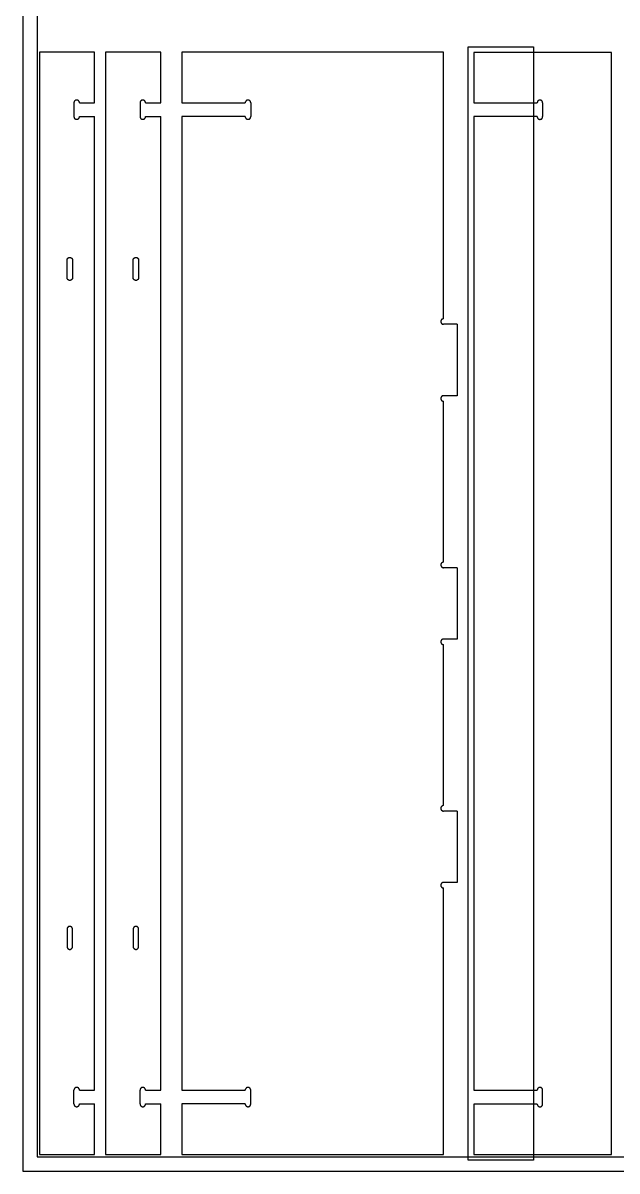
# Model space of a CAD drawing. Header units: millimetres. Extents: x 1985 to 3235, y -112 to 2388.
# Drawn here: x 1985 to 2632, y -112 to 1138 of the extents above; entities that cross this region are included whole.
import ezdxf

# ---------------------------------------------------------------- set-up
doc = ezdxf.new("R2010")
doc.units = ezdxf.units.MM
doc.header["$MEASUREMENT"] = 0
for name, color, linetype, true_color in [('bord lit', 80, 'Continuous', 0x3fff00), ('FAB$Material', 18, 'Continuous', 0x000000), ('Lattes', 4, 'Continuous', 0x00ffff), ('POCKET', 1, 'Continuous', 0xff0000)]:
    doc.layers.add(name, color=color, linetype=linetype, true_color=true_color)

# ---------------------------------------------------------------- blocks, each defined once
blk = doc.blocks.new('LATTES')
at = {"layer": 'Lattes'}
for points in [[(2320.4, 2759.39), (2320.4, 2764.89), (2314.4, 2764.89), (2314.4, 2644.89), (2320.4, 2644.89), (2320.4, 2650.39)], [(2318.75, 2759.39), (2318.75, 2759.4), (2318.75, 2759.41), (2318.75, 2759.42), (2318.75, 2759.43), (2318.75, 2759.44), (2318.74, 2759.45), (2318.74, 2759.46), (2318.74, 2759.47), (2318.74, 2759.48), (2318.73, 2759.49), (2318.73, 2759.5), (2318.72, 2759.51), (2318.72, 2759.52), (2318.72, 2759.53), (2318.71, 2759.53), (2318.71, 2759.54), (2318.7, 2759.55), (2318.69, 2759.56), (2318.69, 2759.57), (2318.68, 2759.58), (2318.67, 2759.59), (2318.67, 2759.59), (2318.66, 2759.6), (2318.65, 2759.61), (2318.64, 2759.61), (2318.64, 2759.62), (2318.63, 2759.63), (2318.62, 2759.63), (2318.61, 2759.64), (2318.6, 2759.64), (2318.59, 2759.65), (2318.58, 2759.65), (2318.58, 2759.66), (2318.57, 2759.66), (2318.56, 2759.67), (2318.55, 2759.67), (2318.54, 2759.67), (2318.53, 2759.68), (2318.52, 2759.68), (2318.51, 2759.68), (2318.5, 2759.68), (2318.49, 2759.68), (2318.48, 2759.69), (2318.47, 2759.69), (2318.46, 2759.69), (2318.44, 2759.69), (2318.43, 2759.69), (2318.42, 2759.69), (2318.41, 2759.68), (2318.4, 2759.68), (2318.39, 2759.68), (2318.38, 2759.68), (2318.37, 2759.68), (2318.36, 2759.67), (2318.35, 2759.67), (2318.34, 2759.67), (2318.33, 2759.66), (2318.32, 2759.66), (2318.32, 2759.65), (2318.31, 2759.65), (2318.3, 2759.64), (2318.29, 2759.64), (2318.28, 2759.63), (2318.27, 2759.63), (2318.26, 2759.62), (2318.25, 2759.61), (2318.25, 2759.61), (2318.24, 2759.6), (2318.23, 2759.59), (2318.23, 2759.59), (2318.22, 2759.58), (2318.21, 2759.57), (2318.21, 2759.56), (2318.2, 2759.55), (2318.19, 2759.54), (2318.19, 2759.53), (2318.18, 2759.53), (2318.18, 2759.52), (2318.18, 2759.51), (2318.17, 2759.5), (2318.17, 2759.49), (2318.16, 2759.48), (2318.16, 2759.47), (2318.16, 2759.46), (2318.16, 2759.45), (2318.15, 2759.44), (2318.15, 2759.43), (2318.15, 2759.42), (2318.15, 2759.41), (2318.15, 2759.4), (2318.15, 2759.39)], [(2318.15, 2759.39), (2318.15, 2757.89)], [(2318.75, 2759.39), (2320.4, 2759.39)], [(2318.15, 2757.89), (2318.15, 2757.88), (2318.15, 2757.87), (2318.15, 2757.86), (2318.15, 2757.85), (2318.15, 2757.83), (2318.16, 2757.82), (2318.16, 2757.81), (2318.16, 2757.8), (2318.16, 2757.79), (2318.17, 2757.78), (2318.17, 2757.78), (2318.18, 2757.77), (2318.18, 2757.76), (2318.18, 2757.75), (2318.19, 2757.74), (2318.19, 2757.73), (2318.2, 2757.72), (2318.21, 2757.71), (2318.21, 2757.7), (2318.22, 2757.7), (2318.23, 2757.69), (2318.23, 2757.68), (2318.24, 2757.67), (2318.25, 2757.67), (2318.25, 2757.66), (2318.26, 2757.65), (2318.27, 2757.65), (2318.28, 2757.64), (2318.29, 2757.63), (2318.3, 2757.63), (2318.31, 2757.62), (2318.32, 2757.62), (2318.32, 2757.61), (2318.33, 2757.61), (2318.34, 2757.61), (2318.35, 2757.6), (2318.36, 2757.6), (2318.37, 2757.6), (2318.38, 2757.59), (2318.39, 2757.59), (2318.4, 2757.59), (2318.41, 2757.59), (2318.42, 2757.59), (2318.43, 2757.59), (2318.44, 2757.59), (2318.46, 2757.59), (2318.47, 2757.59), (2318.48, 2757.59), (2318.49, 2757.59), (2318.5, 2757.59), (2318.51, 2757.59), (2318.52, 2757.59), (2318.53, 2757.6), (2318.54, 2757.6), (2318.55, 2757.6), (2318.56, 2757.61), (2318.57, 2757.61), (2318.58, 2757.61), (2318.58, 2757.62), (2318.59, 2757.62), (2318.6, 2757.63), (2318.61, 2757.63), (2318.62, 2757.64), (2318.63, 2757.65), (2318.64, 2757.65), (2318.64, 2757.66), (2318.65, 2757.67), (2318.66, 2757.67), (2318.67, 2757.68), (2318.67, 2757.69), (2318.68, 2757.7), (2318.69, 2757.7), (2318.69, 2757.71), (2318.7, 2757.72), (2318.71, 2757.73), (2318.71, 2757.74), (2318.72, 2757.75), (2318.72, 2757.76), (2318.72, 2757.77), (2318.73, 2757.78), (2318.73, 2757.78), (2318.74, 2757.79), (2318.74, 2757.8), (2318.74, 2757.81), (2318.74, 2757.82), (2318.75, 2757.83), (2318.75, 2757.85), (2318.75, 2757.86), (2318.75, 2757.87), (2318.75, 2757.88), (2318.75, 2757.89)], [(2318.75, 2757.89), (2320.4, 2757.89)], [(2320.4, 2651.89), (2320.4, 2757.89)], [(2317.4, 2742.25), (2317.4, 2742.26), (2317.4, 2742.27), (2317.4, 2742.29), (2317.4, 2742.3), (2317.4, 2742.31), (2317.41, 2742.32), (2317.41, 2742.33), (2317.41, 2742.34), (2317.41, 2742.35), (2317.42, 2742.36), (2317.42, 2742.37), (2317.43, 2742.37), (2317.43, 2742.38), (2317.43, 2742.39), (2317.44, 2742.4), (2317.44, 2742.41), (2317.45, 2742.42), (2317.46, 2742.43), (2317.46, 2742.44), (2317.47, 2742.45), (2317.48, 2742.45), (2317.48, 2742.46), (2317.49, 2742.47), (2317.5, 2742.48), (2317.5, 2742.48), (2317.51, 2742.49), (2317.52, 2742.49), (2317.53, 2742.5), (2317.54, 2742.51), (2317.55, 2742.51), (2317.56, 2742.52), (2317.57, 2742.52), (2317.57, 2742.53), (2317.58, 2742.53), (2317.59, 2742.53), (2317.6, 2742.54), (2317.61, 2742.54), (2317.62, 2742.54), (2317.63, 2742.55), (2317.64, 2742.55), (2317.65, 2742.55), (2317.66, 2742.55), (2317.67, 2742.55), (2317.68, 2742.55), (2317.69, 2742.55), (2317.71, 2742.55), (2317.72, 2742.55), (2317.73, 2742.55), (2317.74, 2742.55), (2317.75, 2742.55), (2317.76, 2742.55), (2317.77, 2742.55), (2317.78, 2742.54), (2317.79, 2742.54), (2317.8, 2742.54), (2317.81, 2742.53), (2317.82, 2742.53), (2317.83, 2742.53), (2317.83, 2742.52), (2317.84, 2742.52), (2317.85, 2742.51), (2317.86, 2742.51), (2317.87, 2742.5), (2317.88, 2742.49), (2317.89, 2742.49), (2317.89, 2742.48), (2317.9, 2742.48), (2317.91, 2742.47), (2317.92, 2742.46), (2317.92, 2742.45), (2317.93, 2742.45), (2317.94, 2742.44), (2317.94, 2742.43), (2317.95, 2742.42), (2317.96, 2742.41), (2317.96, 2742.4), (2317.97, 2742.39), (2317.97, 2742.38), (2317.97, 2742.37), (2317.98, 2742.37), (2317.98, 2742.36), (2317.99, 2742.35), (2317.99, 2742.34), (2317.99, 2742.33), (2317.99, 2742.32), (2318, 2742.31), (2318, 2742.3), (2318, 2742.29), (2318, 2742.27), (2318, 2742.26), (2318, 2742.25)], [(2317.4, 2740.35), (2317.4, 2742.25)], [(2318, 2742.25), (2318, 2740.35)], [(2318, 2740.35), (2318, 2740.34), (2318, 2740.33), (2318, 2740.32), (2318, 2740.31), (2318, 2740.3), (2317.99, 2740.29), (2317.99, 2740.28), (2317.99, 2740.27), (2317.99, 2740.26), (2317.98, 2740.25), (2317.98, 2740.24), (2317.97, 2740.23), (2317.97, 2740.22), (2317.97, 2740.21), (2317.96, 2740.21), (2317.96, 2740.2), (2317.95, 2740.19), (2317.94, 2740.18), (2317.94, 2740.17), (2317.93, 2740.16), (2317.92, 2740.16), (2317.92, 2740.15), (2317.91, 2740.14), (2317.9, 2740.13), (2317.89, 2740.13), (2317.89, 2740.12), (2317.88, 2740.11), (2317.87, 2740.11), (2317.86, 2740.1), (2317.85, 2740.1), (2317.84, 2740.09), (2317.83, 2740.09), (2317.83, 2740.08), (2317.82, 2740.08), (2317.81, 2740.07), (2317.8, 2740.07), (2317.79, 2740.07), (2317.78, 2740.06), (2317.77, 2740.06), (2317.76, 2740.06), (2317.75, 2740.06), (2317.74, 2740.06), (2317.73, 2740.06), (2317.72, 2740.05), (2317.71, 2740.05), (2317.69, 2740.05), (2317.68, 2740.05), (2317.67, 2740.06), (2317.66, 2740.06), (2317.65, 2740.06), (2317.64, 2740.06), (2317.63, 2740.06), (2317.62, 2740.06), (2317.61, 2740.07), (2317.6, 2740.07), (2317.59, 2740.07), (2317.58, 2740.08), (2317.57, 2740.08), (2317.57, 2740.09), (2317.56, 2740.09), (2317.55, 2740.1), (2317.54, 2740.1), (2317.53, 2740.11), (2317.52, 2740.11), (2317.51, 2740.12), (2317.5, 2740.13), (2317.5, 2740.13), (2317.49, 2740.14), (2317.48, 2740.15), (2317.48, 2740.16), (2317.47, 2740.16), (2317.46, 2740.17), (2317.46, 2740.18), (2317.45, 2740.19), (2317.44, 2740.2), (2317.44, 2740.21), (2317.43, 2740.21), (2317.43, 2740.22), (2317.43, 2740.23), (2317.42, 2740.24), (2317.42, 2740.25), (2317.41, 2740.26), (2317.41, 2740.27), (2317.41, 2740.28), (2317.41, 2740.29), (2317.4, 2740.3), (2317.4, 2740.31), (2317.4, 2740.32), (2317.4, 2740.33), (2317.4, 2740.34), (2317.4, 2740.35)], [(2318, 2669.42), (2318, 2669.43), (2318, 2669.44), (2318, 2669.45), (2318, 2669.46), (2318, 2669.47), (2317.99, 2669.48), (2317.99, 2669.49), (2317.99, 2669.5), (2317.99, 2669.51), (2317.98, 2669.52), (2317.98, 2669.53), (2317.97, 2669.54), (2317.97, 2669.55), (2317.97, 2669.56), (2317.96, 2669.57), (2317.96, 2669.58), (2317.95, 2669.59), (2317.94, 2669.59), (2317.94, 2669.6), (2317.93, 2669.61), (2317.92, 2669.62), (2317.92, 2669.63), (2317.91, 2669.63), (2317.9, 2669.64), (2317.89, 2669.65), (2317.89, 2669.65), (2317.88, 2669.66), (2317.87, 2669.67), (2317.86, 2669.67), (2317.85, 2669.68), (2317.84, 2669.68), (2317.83, 2669.69), (2317.83, 2669.69), (2317.82, 2669.7), (2317.81, 2669.7), (2317.8, 2669.7), (2317.79, 2669.71), (2317.78, 2669.71), (2317.77, 2669.71), (2317.76, 2669.71), (2317.75, 2669.72), (2317.74, 2669.72), (2317.73, 2669.72), (2317.72, 2669.72), (2317.71, 2669.72), (2317.69, 2669.72), (2317.68, 2669.72), (2317.67, 2669.72), (2317.66, 2669.72), (2317.65, 2669.72), (2317.64, 2669.71), (2317.63, 2669.71), (2317.62, 2669.71), (2317.61, 2669.71), (2317.6, 2669.7), (2317.59, 2669.7), (2317.58, 2669.7), (2317.57, 2669.69), (2317.57, 2669.69), (2317.56, 2669.68), (2317.55, 2669.68), (2317.54, 2669.67), (2317.53, 2669.67), (2317.52, 2669.66), (2317.51, 2669.65), (2317.5, 2669.65), (2317.5, 2669.64), (2317.49, 2669.63), (2317.48, 2669.63), (2317.48, 2669.62), (2317.47, 2669.61), (2317.46, 2669.6), (2317.46, 2669.59), (2317.45, 2669.59), (2317.44, 2669.58), (2317.44, 2669.57), (2317.43, 2669.56), (2317.43, 2669.55), (2317.43, 2669.54), (2317.42, 2669.53), (2317.42, 2669.52), (2317.41, 2669.51), (2317.41, 2669.5), (2317.41, 2669.49), (2317.41, 2669.48), (2317.4, 2669.47), (2317.4, 2669.46), (2317.4, 2669.45), (2317.4, 2669.44), (2317.4, 2669.43), (2317.4, 2669.42)], [(2317.4, 2669.42), (2317.4, 2667.52)], [(2318, 2667.52), (2318, 2669.42)], [(2317.4, 2667.52), (2317.4, 2667.51), (2317.4, 2667.5), (2317.4, 2667.49), (2317.4, 2667.48), (2317.4, 2667.47), (2317.41, 2667.46), (2317.41, 2667.45), (2317.41, 2667.44), (2317.41, 2667.43), (2317.42, 2667.42), (2317.42, 2667.41), (2317.43, 2667.4), (2317.43, 2667.39), (2317.43, 2667.38), (2317.44, 2667.37), (2317.44, 2667.36), (2317.45, 2667.35), (2317.46, 2667.34), (2317.46, 2667.34), (2317.47, 2667.33), (2317.48, 2667.32), (2317.48, 2667.31), (2317.49, 2667.3), (2317.5, 2667.3), (2317.5, 2667.29), (2317.51, 2667.28), (2317.52, 2667.28), (2317.53, 2667.27), (2317.54, 2667.27), (2317.55, 2667.26), (2317.56, 2667.26), (2317.57, 2667.25), (2317.57, 2667.25), (2317.58, 2667.24), (2317.59, 2667.24), (2317.6, 2667.23), (2317.61, 2667.23), (2317.62, 2667.23), (2317.63, 2667.23), (2317.64, 2667.22), (2317.65, 2667.22), (2317.66, 2667.22), (2317.67, 2667.22), (2317.68, 2667.22), (2317.69, 2667.22), (2317.71, 2667.22), (2317.72, 2667.22), (2317.73, 2667.22), (2317.74, 2667.22), (2317.75, 2667.22), (2317.76, 2667.22), (2317.77, 2667.23), (2317.78, 2667.23), (2317.79, 2667.23), (2317.8, 2667.23), (2317.81, 2667.24), (2317.82, 2667.24), (2317.83, 2667.25), (2317.83, 2667.25), (2317.84, 2667.26), (2317.85, 2667.26), (2317.86, 2667.27), (2317.87, 2667.27), (2317.88, 2667.28), (2317.89, 2667.28), (2317.89, 2667.29), (2317.9, 2667.3), (2317.91, 2667.3), (2317.92, 2667.31), (2317.92, 2667.32), (2317.93, 2667.33), (2317.94, 2667.34), (2317.94, 2667.34), (2317.95, 2667.35), (2317.96, 2667.36), (2317.96, 2667.37), (2317.97, 2667.38), (2317.97, 2667.39), (2317.97, 2667.4), (2317.98, 2667.41), (2317.98, 2667.42), (2317.99, 2667.43), (2317.99, 2667.44), (2317.99, 2667.45), (2317.99, 2667.46), (2318, 2667.47), (2318, 2667.48), (2318, 2667.49), (2318, 2667.5), (2318, 2667.51), (2318, 2667.52)], [(2318.75, 2651.89), (2318.75, 2651.9), (2318.75, 2651.91), (2318.75, 2651.92), (2318.75, 2651.93), (2318.75, 2651.94), (2318.74, 2651.95), (2318.74, 2651.96), (2318.74, 2651.97), (2318.74, 2651.98), (2318.73, 2651.99), (2318.73, 2652), (2318.72, 2652.01), (2318.72, 2652.02), (2318.72, 2652.03), (2318.71, 2652.03), (2318.71, 2652.04), (2318.7, 2652.05), (2318.69, 2652.06), (2318.69, 2652.07), (2318.68, 2652.08), (2318.67, 2652.09), (2318.67, 2652.09), (2318.66, 2652.1), (2318.65, 2652.11), (2318.64, 2652.11), (2318.64, 2652.12), (2318.63, 2652.13), (2318.62, 2652.13), (2318.61, 2652.14), (2318.6, 2652.14), (2318.59, 2652.15), (2318.58, 2652.15), (2318.58, 2652.16), (2318.57, 2652.16), (2318.56, 2652.17), (2318.55, 2652.17), (2318.54, 2652.17), (2318.53, 2652.18), (2318.52, 2652.18), (2318.51, 2652.18), (2318.5, 2652.18), (2318.49, 2652.18), (2318.48, 2652.19), (2318.47, 2652.19), (2318.46, 2652.19), (2318.44, 2652.19), (2318.43, 2652.19), (2318.42, 2652.19), (2318.41, 2652.18), (2318.4, 2652.18), (2318.39, 2652.18), (2318.38, 2652.18), (2318.37, 2652.18), (2318.36, 2652.17), (2318.35, 2652.17), (2318.34, 2652.17), (2318.33, 2652.16), (2318.32, 2652.16), (2318.32, 2652.15), (2318.31, 2652.15), (2318.3, 2652.14), (2318.29, 2652.14), (2318.28, 2652.13), (2318.27, 2652.13), (2318.26, 2652.12), (2318.25, 2652.11), (2318.25, 2652.11), (2318.24, 2652.1), (2318.23, 2652.09), (2318.23, 2652.09), (2318.22, 2652.08), (2318.21, 2652.07), (2318.21, 2652.06), (2318.2, 2652.05), (2318.19, 2652.04), (2318.19, 2652.03), (2318.18, 2652.03), (2318.18, 2652.02), (2318.18, 2652.01), (2318.17, 2652), (2318.17, 2651.99), (2318.16, 2651.98), (2318.16, 2651.97), (2318.16, 2651.96), (2318.16, 2651.95), (2318.15, 2651.94), (2318.15, 2651.93), (2318.15, 2651.92), (2318.15, 2651.91), (2318.15, 2651.9), (2318.15, 2651.89)], [(2318.15, 2650.39), (2318.15, 2651.89)], [(2318.75, 2651.89), (2320.4, 2651.89)], [(2318.15, 2650.39), (2318.15, 2650.38), (2318.15, 2650.37), (2318.15, 2650.36), (2318.15, 2650.35), (2318.15, 2650.33), (2318.16, 2650.32), (2318.16, 2650.31), (2318.16, 2650.3), (2318.16, 2650.29), (2318.17, 2650.28), (2318.17, 2650.28), (2318.18, 2650.27), (2318.18, 2650.26), (2318.18, 2650.25), (2318.19, 2650.24), (2318.19, 2650.23), (2318.2, 2650.22), (2318.21, 2650.21), (2318.21, 2650.2), (2318.22, 2650.2), (2318.23, 2650.19), (2318.23, 2650.18), (2318.24, 2650.17), (2318.25, 2650.17), (2318.25, 2650.16), (2318.26, 2650.15), (2318.27, 2650.15), (2318.28, 2650.14), (2318.29, 2650.13), (2318.3, 2650.13), (2318.31, 2650.12), (2318.32, 2650.12), (2318.32, 2650.11), (2318.33, 2650.11), (2318.34, 2650.11), (2318.35, 2650.1), (2318.36, 2650.1), (2318.37, 2650.1), (2318.38, 2650.09), (2318.39, 2650.09), (2318.4, 2650.09), (2318.41, 2650.09), (2318.42, 2650.09), (2318.43, 2650.09), (2318.44, 2650.09), (2318.46, 2650.09), (2318.47, 2650.09), (2318.48, 2650.09), (2318.49, 2650.09), (2318.5, 2650.09), (2318.51, 2650.09), (2318.52, 2650.09), (2318.53, 2650.1), (2318.54, 2650.1), (2318.55, 2650.1), (2318.56, 2650.11), (2318.57, 2650.11), (2318.58, 2650.11), (2318.58, 2650.12), (2318.59, 2650.12), (2318.6, 2650.13), (2318.61, 2650.13), (2318.62, 2650.14), (2318.63, 2650.15), (2318.64, 2650.15), (2318.64, 2650.16), (2318.65, 2650.17), (2318.66, 2650.17), (2318.67, 2650.18), (2318.67, 2650.19), (2318.68, 2650.2), (2318.69, 2650.2), (2318.69, 2650.21), (2318.7, 2650.22), (2318.71, 2650.23), (2318.71, 2650.24), (2318.72, 2650.25), (2318.72, 2650.26), (2318.72, 2650.27), (2318.73, 2650.28), (2318.73, 2650.28), (2318.74, 2650.29), (2318.74, 2650.3), (2318.74, 2650.31), (2318.74, 2650.32), (2318.75, 2650.33), (2318.75, 2650.35), (2318.75, 2650.36), (2318.75, 2650.37), (2318.75, 2650.38), (2318.75, 2650.39)], [(2318.75, 2650.39), (2320.4, 2650.39)]]:
    blk.add_lwpolyline(points, dxfattribs=at)
blk = doc.blocks.new('1')
at = {"layer": 'bord lit'}
for points in [[(2348.82, 3792.83), (2320.32, 3792.83)], [(2320.32, 3792.83), (2320.32, 3787.33)], [(2348.82, 3763.81), (2348.82, 3792.83)], [(2327.82, 3787.33), (2327.82, 3787.34), (2327.82, 3787.35), (2327.82, 3787.36), (2327.82, 3787.37), (2327.82, 3787.38), (2327.82, 3787.39), (2327.81, 3787.4), (2327.81, 3787.41), (2327.81, 3787.42), (2327.81, 3787.43), (2327.8, 3787.44), (2327.8, 3787.45), (2327.79, 3787.46), (2327.79, 3787.47), (2327.78, 3787.47), (2327.78, 3787.48), (2327.77, 3787.49), (2327.77, 3787.5), (2327.76, 3787.51), (2327.75, 3787.52), (2327.75, 3787.52), (2327.74, 3787.53), (2327.73, 3787.54), (2327.73, 3787.55), (2327.72, 3787.55), (2327.71, 3787.56), (2327.7, 3787.57), (2327.69, 3787.57), (2327.69, 3787.58), (2327.68, 3787.58), (2327.67, 3787.59), (2327.66, 3787.59), (2327.65, 3787.6), (2327.64, 3787.6), (2327.63, 3787.61), (2327.62, 3787.61), (2327.61, 3787.61), (2327.6, 3787.62), (2327.59, 3787.62), (2327.58, 3787.62), (2327.57, 3787.62), (2327.56, 3787.62), (2327.55, 3787.62), (2327.54, 3787.63), (2327.53, 3787.63), (2327.52, 3787.63), (2327.51, 3787.63), (2327.5, 3787.62), (2327.49, 3787.62), (2327.48, 3787.62), (2327.47, 3787.62), (2327.46, 3787.62), (2327.45, 3787.62), (2327.44, 3787.61), (2327.43, 3787.61), (2327.42, 3787.61), (2327.41, 3787.6), (2327.4, 3787.6), (2327.39, 3787.59), (2327.38, 3787.59), (2327.37, 3787.58), (2327.36, 3787.58), (2327.35, 3787.57), (2327.34, 3787.57), (2327.34, 3787.56), (2327.33, 3787.55), (2327.32, 3787.55), (2327.31, 3787.54), (2327.31, 3787.53), (2327.3, 3787.52), (2327.29, 3787.52), (2327.29, 3787.51), (2327.28, 3787.5), (2327.27, 3787.49), (2327.27, 3787.48), (2327.26, 3787.47), (2327.26, 3787.47), (2327.25, 3787.46), (2327.25, 3787.45), (2327.24, 3787.44), (2327.24, 3787.43), (2327.24, 3787.42), (2327.23, 3787.41), (2327.23, 3787.4), (2327.23, 3787.39), (2327.23, 3787.38), (2327.23, 3787.37), (2327.23, 3787.36), (2327.22, 3787.35), (2327.22, 3787.34), (2327.22, 3787.33)], [(2320.32, 3787.33), (2327.22, 3787.33)], [(2327.82, 3787.33), (2327.82, 3785.83)], [(2327.22, 3785.83), (2320.32, 3785.83), (2320.32, 3679.83), (2327.22, 3679.83)], [(2327.22, 3785.83), (2327.22, 3785.82), (2327.22, 3785.81), (2327.23, 3785.79), (2327.23, 3785.78), (2327.23, 3785.77), (2327.23, 3785.76), (2327.23, 3785.75), (2327.23, 3785.74), (2327.24, 3785.73), (2327.24, 3785.72), (2327.24, 3785.71), (2327.25, 3785.7), (2327.25, 3785.7), (2327.26, 3785.69), (2327.26, 3785.68), (2327.27, 3785.67), (2327.27, 3785.66), (2327.28, 3785.65), (2327.29, 3785.64), (2327.29, 3785.63), (2327.3, 3785.63), (2327.31, 3785.62), (2327.31, 3785.61), (2327.32, 3785.6), (2327.33, 3785.6), (2327.34, 3785.59), (2327.34, 3785.58), (2327.35, 3785.58), (2327.36, 3785.57), (2327.37, 3785.57), (2327.38, 3785.56), (2327.39, 3785.56), (2327.4, 3785.55), (2327.41, 3785.55), (2327.42, 3785.55), (2327.43, 3785.54), (2327.44, 3785.54), (2327.45, 3785.54), (2327.46, 3785.53), (2327.47, 3785.53), (2327.48, 3785.53), (2327.49, 3785.53), (2327.5, 3785.53), (2327.51, 3785.53), (2327.52, 3785.53), (2327.53, 3785.53), (2327.54, 3785.53), (2327.55, 3785.53), (2327.56, 3785.53), (2327.57, 3785.53), (2327.58, 3785.53), (2327.59, 3785.53), (2327.6, 3785.54), (2327.61, 3785.54), (2327.62, 3785.54), (2327.63, 3785.55), (2327.64, 3785.55), (2327.65, 3785.55), (2327.66, 3785.56), (2327.67, 3785.56), (2327.68, 3785.57), (2327.69, 3785.57), (2327.69, 3785.58), (2327.7, 3785.58), (2327.71, 3785.59), (2327.72, 3785.6), (2327.73, 3785.6), (2327.73, 3785.61), (2327.74, 3785.62), (2327.75, 3785.63), (2327.75, 3785.63), (2327.76, 3785.64), (2327.77, 3785.65), (2327.77, 3785.66), (2327.78, 3785.67), (2327.78, 3785.68), (2327.79, 3785.69), (2327.79, 3785.7), (2327.8, 3785.7), (2327.8, 3785.71), (2327.81, 3785.72), (2327.81, 3785.73), (2327.81, 3785.74), (2327.81, 3785.75), (2327.82, 3785.76), (2327.82, 3785.77), (2327.82, 3785.78), (2327.82, 3785.79), (2327.82, 3785.81), (2327.82, 3785.82), (2327.82, 3785.83)], [(2348.82, 3763.81), (2348.81, 3763.81), (2348.8, 3763.81), (2348.79, 3763.81), (2348.78, 3763.81), (2348.77, 3763.81), (2348.76, 3763.81), (2348.75, 3763.8), (2348.74, 3763.8), (2348.73, 3763.8), (2348.72, 3763.79), (2348.71, 3763.79), (2348.7, 3763.79), (2348.69, 3763.78), (2348.68, 3763.78), (2348.67, 3763.77), (2348.67, 3763.77), (2348.66, 3763.76), (2348.65, 3763.76), (2348.64, 3763.75), (2348.63, 3763.74), (2348.62, 3763.74), (2348.62, 3763.73), (2348.61, 3763.72), (2348.6, 3763.72), (2348.6, 3763.71), (2348.59, 3763.7), (2348.58, 3763.69), (2348.58, 3763.68), (2348.57, 3763.67), (2348.57, 3763.67), (2348.56, 3763.66), (2348.56, 3763.65), (2348.55, 3763.64), (2348.55, 3763.63), (2348.54, 3763.62), (2348.54, 3763.61), (2348.54, 3763.6), (2348.53, 3763.59), (2348.53, 3763.58), (2348.53, 3763.57), (2348.53, 3763.56), (2348.53, 3763.55), (2348.52, 3763.54), (2348.52, 3763.53), (2348.52, 3763.52), (2348.52, 3763.51), (2348.52, 3763.5), (2348.52, 3763.49), (2348.53, 3763.48), (2348.53, 3763.47), (2348.53, 3763.46), (2348.53, 3763.45), (2348.53, 3763.44), (2348.54, 3763.43), (2348.54, 3763.42), (2348.54, 3763.41), (2348.55, 3763.4), (2348.55, 3763.39), (2348.56, 3763.38), (2348.56, 3763.37), (2348.57, 3763.36), (2348.57, 3763.35), (2348.58, 3763.34), (2348.58, 3763.33), (2348.59, 3763.33), (2348.6, 3763.32), (2348.6, 3763.31), (2348.61, 3763.3), (2348.62, 3763.3), (2348.62, 3763.29), (2348.63, 3763.28), (2348.64, 3763.27), (2348.65, 3763.27), (2348.66, 3763.26), (2348.67, 3763.26), (2348.67, 3763.25), (2348.68, 3763.25), (2348.69, 3763.24), (2348.7, 3763.24), (2348.71, 3763.23), (2348.72, 3763.23), (2348.73, 3763.23), (2348.74, 3763.22), (2348.75, 3763.22), (2348.76, 3763.22), (2348.77, 3763.22), (2348.78, 3763.22), (2348.79, 3763.21), (2348.8, 3763.21), (2348.81, 3763.21), (2348.82, 3763.21)], [(2350.32, 3763.21), (2348.82, 3763.21)], [(2350.32, 3763.21), (2350.32, 3755.44)], [(2348.82, 3755.44), (2348.81, 3755.44), (2348.8, 3755.44), (2348.79, 3755.44), (2348.78, 3755.44), (2348.77, 3755.43), (2348.76, 3755.43), (2348.75, 3755.43), (2348.74, 3755.43), (2348.73, 3755.42), (2348.72, 3755.42), (2348.71, 3755.42), (2348.7, 3755.41), (2348.69, 3755.41), (2348.68, 3755.4), (2348.67, 3755.4), (2348.67, 3755.39), (2348.66, 3755.39), (2348.65, 3755.38), (2348.64, 3755.38), (2348.63, 3755.37), (2348.62, 3755.36), (2348.62, 3755.36), (2348.61, 3755.35), (2348.6, 3755.34), (2348.6, 3755.33), (2348.59, 3755.33), (2348.58, 3755.32), (2348.58, 3755.31), (2348.57, 3755.3), (2348.57, 3755.29), (2348.56, 3755.28), (2348.56, 3755.27), (2348.55, 3755.26), (2348.55, 3755.25), (2348.54, 3755.25), (2348.54, 3755.24), (2348.54, 3755.23), (2348.53, 3755.22), (2348.53, 3755.21), (2348.53, 3755.2), (2348.53, 3755.19), (2348.53, 3755.17), (2348.52, 3755.16), (2348.52, 3755.15), (2348.52, 3755.14), (2348.52, 3755.13), (2348.52, 3755.12), (2348.52, 3755.11), (2348.53, 3755.1), (2348.53, 3755.09), (2348.53, 3755.08), (2348.53, 3755.07), (2348.53, 3755.06), (2348.54, 3755.05), (2348.54, 3755.04), (2348.54, 3755.03), (2348.55, 3755.02), (2348.55, 3755.01), (2348.56, 3755), (2348.56, 3754.99), (2348.57, 3754.99), (2348.57, 3754.98), (2348.58, 3754.97), (2348.58, 3754.96), (2348.59, 3754.95), (2348.6, 3754.94), (2348.6, 3754.94), (2348.61, 3754.93), (2348.62, 3754.92), (2348.62, 3754.91), (2348.63, 3754.91), (2348.64, 3754.9), (2348.65, 3754.89), (2348.66, 3754.89), (2348.67, 3754.88), (2348.67, 3754.88), (2348.68, 3754.87), (2348.69, 3754.87), (2348.7, 3754.86), (2348.71, 3754.86), (2348.72, 3754.86), (2348.73, 3754.85), (2348.74, 3754.85), (2348.75, 3754.85), (2348.76, 3754.85), (2348.77, 3754.84), (2348.78, 3754.84), (2348.79, 3754.84), (2348.8, 3754.84), (2348.81, 3754.84), (2348.82, 3754.84)], [(2350.32, 3755.44), (2348.82, 3755.44)], [(2348.82, 3737.31), (2348.82, 3754.84)], [(2348.82, 3737.31), (2348.81, 3737.31), (2348.8, 3737.31), (2348.79, 3737.31), (2348.78, 3737.31), (2348.77, 3737.31), (2348.76, 3737.31), (2348.75, 3737.3), (2348.74, 3737.3), (2348.73, 3737.3), (2348.72, 3737.29), (2348.71, 3737.29), (2348.7, 3737.29), (2348.69, 3737.28), (2348.68, 3737.28), (2348.67, 3737.27), (2348.67, 3737.27), (2348.66, 3737.26), (2348.65, 3737.26), (2348.64, 3737.25), (2348.63, 3737.24), (2348.62, 3737.24), (2348.62, 3737.23), (2348.61, 3737.22), (2348.6, 3737.22), (2348.6, 3737.21), (2348.59, 3737.2), (2348.58, 3737.19), (2348.58, 3737.18), (2348.57, 3737.17), (2348.57, 3737.17), (2348.56, 3737.16), (2348.56, 3737.15), (2348.55, 3737.14), (2348.55, 3737.13), (2348.54, 3737.12), (2348.54, 3737.11), (2348.54, 3737.1), (2348.53, 3737.09), (2348.53, 3737.08), (2348.53, 3737.07), (2348.53, 3737.06), (2348.53, 3737.05), (2348.52, 3737.04), (2348.52, 3737.03), (2348.52, 3737.02), (2348.52, 3737.01), (2348.52, 3737), (2348.52, 3736.99), (2348.53, 3736.98), (2348.53, 3736.97), (2348.53, 3736.96), (2348.53, 3736.95), (2348.53, 3736.94), (2348.54, 3736.93), (2348.54, 3736.92), (2348.54, 3736.91), (2348.55, 3736.9), (2348.55, 3736.89), (2348.56, 3736.88), (2348.56, 3736.87), (2348.57, 3736.86), (2348.57, 3736.85), (2348.58, 3736.84), (2348.58, 3736.83), (2348.59, 3736.83), (2348.6, 3736.82), (2348.6, 3736.81), (2348.61, 3736.8), (2348.62, 3736.8), (2348.62, 3736.79), (2348.63, 3736.78), (2348.64, 3736.77), (2348.65, 3736.77), (2348.66, 3736.76), (2348.67, 3736.76), (2348.67, 3736.75), (2348.68, 3736.75), (2348.69, 3736.74), (2348.7, 3736.74), (2348.71, 3736.73), (2348.72, 3736.73), (2348.73, 3736.73), (2348.74, 3736.72), (2348.75, 3736.72), (2348.76, 3736.72), (2348.77, 3736.72), (2348.78, 3736.72), (2348.79, 3736.71), (2348.8, 3736.71), (2348.81, 3736.71), (2348.82, 3736.71)], [(2350.32, 3736.71), (2348.82, 3736.71)], [(2350.32, 3736.71), (2350.32, 3728.94)], [(2348.82, 3728.94), (2348.81, 3728.94), (2348.8, 3728.94), (2348.79, 3728.94), (2348.78, 3728.94), (2348.77, 3728.93), (2348.76, 3728.93), (2348.75, 3728.93), (2348.74, 3728.93), (2348.73, 3728.92), (2348.72, 3728.92), (2348.71, 3728.92), (2348.7, 3728.91), (2348.69, 3728.91), (2348.68, 3728.9), (2348.67, 3728.9), (2348.67, 3728.89), (2348.66, 3728.89), (2348.65, 3728.88), (2348.64, 3728.88), (2348.63, 3728.87), (2348.62, 3728.86), (2348.62, 3728.86), (2348.61, 3728.85), (2348.6, 3728.84), (2348.6, 3728.83), (2348.59, 3728.83), (2348.58, 3728.82), (2348.58, 3728.81), (2348.57, 3728.8), (2348.57, 3728.79), (2348.56, 3728.78), (2348.56, 3728.77), (2348.55, 3728.76), (2348.55, 3728.75), (2348.54, 3728.75), (2348.54, 3728.74), (2348.54, 3728.73), (2348.53, 3728.72), (2348.53, 3728.71), (2348.53, 3728.7), (2348.53, 3728.69), (2348.53, 3728.67), (2348.52, 3728.66), (2348.52, 3728.65), (2348.52, 3728.64), (2348.52, 3728.63), (2348.52, 3728.62), (2348.52, 3728.61), (2348.53, 3728.6), (2348.53, 3728.59), (2348.53, 3728.58), (2348.53, 3728.57), (2348.53, 3728.56), (2348.54, 3728.55), (2348.54, 3728.54), (2348.54, 3728.53), (2348.55, 3728.52), (2348.55, 3728.51), (2348.56, 3728.5), (2348.56, 3728.49), (2348.57, 3728.49), (2348.57, 3728.48), (2348.58, 3728.47), (2348.58, 3728.46), (2348.59, 3728.45), (2348.6, 3728.44), (2348.6, 3728.44), (2348.61, 3728.43), (2348.62, 3728.42), (2348.62, 3728.41), (2348.63, 3728.41), (2348.64, 3728.4), (2348.65, 3728.39), (2348.66, 3728.39), (2348.67, 3728.38), (2348.67, 3728.38), (2348.68, 3728.37), (2348.69, 3728.37), (2348.7, 3728.36), (2348.71, 3728.36), (2348.72, 3728.36), (2348.73, 3728.35), (2348.74, 3728.35), (2348.75, 3728.35), (2348.76, 3728.35), (2348.77, 3728.34), (2348.78, 3728.34), (2348.79, 3728.34), (2348.8, 3728.34), (2348.81, 3728.34), (2348.82, 3728.34)], [(2350.32, 3728.94), (2348.82, 3728.94)], [(2348.82, 3710.81), (2348.82, 3728.34)], [(2348.82, 3710.81), (2348.81, 3710.81), (2348.8, 3710.81), (2348.79, 3710.81), (2348.78, 3710.81), (2348.77, 3710.81), (2348.76, 3710.81), (2348.75, 3710.8), (2348.74, 3710.8), (2348.73, 3710.8), (2348.72, 3710.79), (2348.71, 3710.79), (2348.7, 3710.79), (2348.69, 3710.78), (2348.68, 3710.78), (2348.67, 3710.77), (2348.67, 3710.77), (2348.66, 3710.76), (2348.65, 3710.76), (2348.64, 3710.75), (2348.63, 3710.74), (2348.62, 3710.74), (2348.62, 3710.73), (2348.61, 3710.72), (2348.6, 3710.72), (2348.6, 3710.71), (2348.59, 3710.7), (2348.58, 3710.69), (2348.58, 3710.68), (2348.57, 3710.67), (2348.57, 3710.67), (2348.56, 3710.66), (2348.56, 3710.65), (2348.55, 3710.64), (2348.55, 3710.63), (2348.54, 3710.62), (2348.54, 3710.61), (2348.54, 3710.6), (2348.53, 3710.59), (2348.53, 3710.58), (2348.53, 3710.57), (2348.53, 3710.56), (2348.53, 3710.55), (2348.52, 3710.54), (2348.52, 3710.53), (2348.52, 3710.52), (2348.52, 3710.51), (2348.52, 3710.5), (2348.52, 3710.49), (2348.53, 3710.48), (2348.53, 3710.47), (2348.53, 3710.46), (2348.53, 3710.45), (2348.53, 3710.44), (2348.54, 3710.43), (2348.54, 3710.42), (2348.54, 3710.41), (2348.55, 3710.4), (2348.55, 3710.39), (2348.56, 3710.38), (2348.56, 3710.37), (2348.57, 3710.36), (2348.57, 3710.35), (2348.58, 3710.34), (2348.58, 3710.33), (2348.59, 3710.33), (2348.6, 3710.32), (2348.6, 3710.31), (2348.61, 3710.3), (2348.62, 3710.3), (2348.62, 3710.29), (2348.63, 3710.28), (2348.64, 3710.27), (2348.65, 3710.27), (2348.66, 3710.26), (2348.67, 3710.26), (2348.67, 3710.25), (2348.68, 3710.25), (2348.69, 3710.24), (2348.7, 3710.24), (2348.71, 3710.23), (2348.72, 3710.23), (2348.73, 3710.23), (2348.74, 3710.22), (2348.75, 3710.22), (2348.76, 3710.22), (2348.77, 3710.22), (2348.78, 3710.22), (2348.79, 3710.21), (2348.8, 3710.21), (2348.81, 3710.21), (2348.82, 3710.21)], [(2350.32, 3710.21), (2348.82, 3710.21)], [(2350.32, 3710.21), (2350.32, 3702.44)], [(2348.82, 3702.44), (2348.81, 3702.44), (2348.8, 3702.44), (2348.79, 3702.44), (2348.78, 3702.44), (2348.77, 3702.43), (2348.76, 3702.43), (2348.75, 3702.43), (2348.74, 3702.43), (2348.73, 3702.42), (2348.72, 3702.42), (2348.71, 3702.42), (2348.7, 3702.41), (2348.69, 3702.41), (2348.68, 3702.4), (2348.67, 3702.4), (2348.67, 3702.39), (2348.66, 3702.39), (2348.65, 3702.38), (2348.64, 3702.38), (2348.63, 3702.37), (2348.62, 3702.36), (2348.62, 3702.36), (2348.61, 3702.35), (2348.6, 3702.34), (2348.6, 3702.33), (2348.59, 3702.33), (2348.58, 3702.32), (2348.58, 3702.31), (2348.57, 3702.3), (2348.57, 3702.29), (2348.56, 3702.28), (2348.56, 3702.27), (2348.55, 3702.26), (2348.55, 3702.25), (2348.54, 3702.25), (2348.54, 3702.24), (2348.54, 3702.23), (2348.53, 3702.22), (2348.53, 3702.21), (2348.53, 3702.2), (2348.53, 3702.19), (2348.53, 3702.17), (2348.52, 3702.16), (2348.52, 3702.15), (2348.52, 3702.14), (2348.52, 3702.13), (2348.52, 3702.12), (2348.52, 3702.11), (2348.53, 3702.1), (2348.53, 3702.09), (2348.53, 3702.08), (2348.53, 3702.07), (2348.53, 3702.06), (2348.54, 3702.05), (2348.54, 3702.04), (2348.54, 3702.03), (2348.55, 3702.02), (2348.55, 3702.01), (2348.56, 3702), (2348.56, 3701.99), (2348.57, 3701.99), (2348.57, 3701.98), (2348.58, 3701.97), (2348.58, 3701.96), (2348.59, 3701.95), (2348.6, 3701.94), (2348.6, 3701.94), (2348.61, 3701.93), (2348.62, 3701.92), (2348.62, 3701.91), (2348.63, 3701.91), (2348.64, 3701.9), (2348.65, 3701.89), (2348.66, 3701.89), (2348.67, 3701.88), (2348.67, 3701.88), (2348.68, 3701.87), (2348.69, 3701.87), (2348.7, 3701.86), (2348.71, 3701.86), (2348.72, 3701.86), (2348.73, 3701.85), (2348.74, 3701.85), (2348.75, 3701.85), (2348.76, 3701.85), (2348.77, 3701.84), (2348.78, 3701.84), (2348.79, 3701.84), (2348.8, 3701.84), (2348.81, 3701.84), (2348.82, 3701.84)], [(2350.32, 3702.44), (2348.82, 3702.44)], [(2348.82, 3672.83), (2348.82, 3701.84)], [(2327.82, 3679.83), (2327.82, 3679.84), (2327.82, 3679.85), (2327.82, 3679.86), (2327.82, 3679.87), (2327.82, 3679.88), (2327.82, 3679.89), (2327.81, 3679.9), (2327.81, 3679.91), (2327.81, 3679.92), (2327.81, 3679.93), (2327.8, 3679.94), (2327.8, 3679.95), (2327.79, 3679.96), (2327.79, 3679.97), (2327.78, 3679.97), (2327.78, 3679.98), (2327.77, 3679.99), (2327.77, 3680), (2327.76, 3680.01), (2327.75, 3680.02), (2327.75, 3680.02), (2327.74, 3680.03), (2327.73, 3680.04), (2327.73, 3680.05), (2327.72, 3680.05), (2327.71, 3680.06), (2327.7, 3680.07), (2327.69, 3680.07), (2327.69, 3680.08), (2327.68, 3680.08), (2327.67, 3680.09), (2327.66, 3680.09), (2327.65, 3680.1), (2327.64, 3680.1), (2327.63, 3680.11), (2327.62, 3680.11), (2327.61, 3680.11), (2327.6, 3680.12), (2327.59, 3680.12), (2327.58, 3680.12), (2327.57, 3680.12), (2327.56, 3680.12), (2327.55, 3680.12), (2327.54, 3680.13), (2327.53, 3680.13), (2327.52, 3680.13), (2327.51, 3680.13), (2327.5, 3680.12), (2327.49, 3680.12), (2327.48, 3680.12), (2327.47, 3680.12), (2327.46, 3680.12), (2327.45, 3680.12), (2327.44, 3680.11), (2327.43, 3680.11), (2327.42, 3680.11), (2327.41, 3680.1), (2327.4, 3680.1), (2327.39, 3680.09), (2327.38, 3680.09), (2327.37, 3680.08), (2327.36, 3680.08), (2327.35, 3680.07), (2327.34, 3680.07), (2327.34, 3680.06), (2327.33, 3680.05), (2327.32, 3680.05), (2327.31, 3680.04), (2327.31, 3680.03), (2327.3, 3680.02), (2327.29, 3680.02), (2327.29, 3680.01), (2327.28, 3680), (2327.27, 3679.99), (2327.27, 3679.98), (2327.26, 3679.97), (2327.26, 3679.97), (2327.25, 3679.96), (2327.25, 3679.95), (2327.24, 3679.94), (2327.24, 3679.93), (2327.24, 3679.92), (2327.23, 3679.91), (2327.23, 3679.9), (2327.23, 3679.89), (2327.23, 3679.88), (2327.23, 3679.87), (2327.23, 3679.86), (2327.22, 3679.85), (2327.22, 3679.84), (2327.22, 3679.83)], [(2327.82, 3678.33), (2327.82, 3679.83)], [(2327.22, 3678.33), (2320.32, 3678.33)], [(2320.32, 3678.33), (2320.32, 3672.83)], [(2327.22, 3678.33), (2327.22, 3678.32), (2327.22, 3678.31), (2327.23, 3678.29), (2327.23, 3678.28), (2327.23, 3678.27), (2327.23, 3678.26), (2327.23, 3678.25), (2327.23, 3678.24), (2327.24, 3678.23), (2327.24, 3678.22), (2327.24, 3678.21), (2327.25, 3678.2), (2327.25, 3678.2), (2327.26, 3678.19), (2327.26, 3678.18), (2327.27, 3678.17), (2327.27, 3678.16), (2327.28, 3678.15), (2327.29, 3678.14), (2327.29, 3678.13), (2327.3, 3678.13), (2327.31, 3678.12), (2327.31, 3678.11), (2327.32, 3678.1), (2327.33, 3678.1), (2327.34, 3678.09), (2327.34, 3678.08), (2327.35, 3678.08), (2327.36, 3678.07), (2327.37, 3678.07), (2327.38, 3678.06), (2327.39, 3678.06), (2327.4, 3678.05), (2327.41, 3678.05), (2327.42, 3678.05), (2327.43, 3678.04), (2327.44, 3678.04), (2327.45, 3678.04), (2327.46, 3678.03), (2327.47, 3678.03), (2327.48, 3678.03), (2327.49, 3678.03), (2327.5, 3678.03), (2327.51, 3678.03), (2327.52, 3678.03), (2327.53, 3678.03), (2327.54, 3678.03), (2327.55, 3678.03), (2327.56, 3678.03), (2327.57, 3678.03), (2327.58, 3678.03), (2327.59, 3678.03), (2327.6, 3678.04), (2327.61, 3678.04), (2327.62, 3678.04), (2327.63, 3678.05), (2327.64, 3678.05), (2327.65, 3678.05), (2327.66, 3678.06), (2327.67, 3678.06), (2327.68, 3678.07), (2327.69, 3678.07), (2327.69, 3678.08), (2327.7, 3678.08), (2327.71, 3678.09), (2327.72, 3678.1), (2327.73, 3678.1), (2327.73, 3678.11), (2327.74, 3678.12), (2327.75, 3678.13), (2327.75, 3678.13), (2327.76, 3678.14), (2327.77, 3678.15), (2327.77, 3678.16), (2327.78, 3678.17), (2327.78, 3678.18), (2327.79, 3678.19), (2327.79, 3678.2), (2327.8, 3678.2), (2327.8, 3678.21), (2327.81, 3678.22), (2327.81, 3678.23), (2327.81, 3678.24), (2327.81, 3678.25), (2327.82, 3678.26), (2327.82, 3678.27), (2327.82, 3678.28), (2327.82, 3678.29), (2327.82, 3678.31), (2327.82, 3678.32), (2327.82, 3678.33)], [(2320.32, 3672.83), (2348.82, 3672.83)]]:
    blk.add_lwpolyline(points, dxfattribs=at)

msp = doc.modelspace()

# ---------------------------------------------------------------- linework, layer by layer
at = {"layer": 'bord lit'}
for points in [[(2544.9, -38.9), (2475.9, -38.9), (2475.9, -93.9), (2625.9, -93.9), (2625.9, 1106.1), (2475.9, 1106.1), (2475.9, 1051.1), (2544.9, 1051.1)], [(2550.9, 1051.1), (2550.9, 1051.2), (2550.9, 1051.3), (2550.9, 1051.4), (2550.9, 1051.5), (2550.9, 1051.6), (2550.9, 1051.7), (2550.8, 1051.8), (2550.8, 1051.9), (2550.8, 1052), (2550.8, 1052.1), (2550.7, 1052.2), (2550.7, 1052.3), (2550.6, 1052.4), (2550.6, 1052.5), (2550.5, 1052.6), (2550.5, 1052.7), (2550.4, 1052.8), (2550.4, 1052.9), (2550.3, 1053), (2550.2, 1053), (2550.2, 1053.1), (2550.1, 1053.2), (2550, 1053.3), (2550, 1053.3), (2549.9, 1053.4), (2549.8, 1053.5), (2549.7, 1053.5), (2549.6, 1053.6), (2549.5, 1053.6), (2549.5, 1053.7), (2549.4, 1053.8), (2549.3, 1053.8), (2549.2, 1053.8), (2549.1, 1053.9), (2549, 1053.9), (2548.9, 1054), (2548.8, 1054), (2548.7, 1054), (2548.6, 1054), (2548.5, 1054.1), (2548.4, 1054.1), (2548.3, 1054.1), (2548.2, 1054.1), (2548.1, 1054.1), (2548, 1054.1), (2547.9, 1054.1), (2547.8, 1054.1), (2547.7, 1054.1), (2547.6, 1054.1), (2547.5, 1054.1), (2547.4, 1054.1), (2547.3, 1054), (2547.2, 1054), (2547.1, 1054), (2547, 1054), (2546.9, 1053.9), (2546.8, 1053.9), (2546.7, 1053.8), (2546.6, 1053.8), (2546.5, 1053.8), (2546.4, 1053.7), (2546.3, 1053.6), (2546.2, 1053.6), (2546.1, 1053.5), (2546.1, 1053.5), (2546, 1053.4), (2545.9, 1053.3), (2545.8, 1053.3), (2545.8, 1053.2), (2545.7, 1053.1), (2545.6, 1053), (2545.6, 1053), (2545.5, 1052.9), (2545.4, 1052.8), (2545.4, 1052.7), (2545.3, 1052.6), (2545.3, 1052.5), (2545.2, 1052.4), (2545.2, 1052.3), (2545.1, 1052.2), (2545.1, 1052.1), (2545.1, 1052), (2545, 1051.9), (2545, 1051.8), (2545, 1051.7), (2545, 1051.6), (2545, 1051.5), (2544.9, 1051.4), (2544.9, 1051.3), (2544.9, 1051.2), (2544.9, 1051.1)], [(2550.9, 1051.1), (2550.9, 1036.1)], [(2544.9, 1036.1), (2475.9, 1036.1), (2475.9, -23.9), (2544.9, -23.9)], [(2544.9, 1036.1), (2544.9, 1036), (2544.9, 1035.9), (2544.9, 1035.8), (2545, 1035.7), (2545, 1035.6), (2545, 1035.5), (2545, 1035.4), (2545, 1035.3), (2545.1, 1035.2), (2545.1, 1035.1), (2545.1, 1035), (2545.2, 1034.9), (2545.2, 1034.8), (2545.3, 1034.7), (2545.3, 1034.6), (2545.4, 1034.5), (2545.4, 1034.5), (2545.5, 1034.4), (2545.6, 1034.3), (2545.6, 1034.2), (2545.7, 1034.1), (2545.8, 1034.1), (2545.8, 1034), (2545.9, 1033.9), (2546, 1033.8), (2546.1, 1033.8), (2546.1, 1033.7), (2546.2, 1033.7), (2546.3, 1033.6), (2546.4, 1033.5), (2546.5, 1033.5), (2546.6, 1033.4), (2546.7, 1033.4), (2546.8, 1033.4), (2546.9, 1033.3), (2547, 1033.3), (2547.1, 1033.2), (2547.2, 1033.2), (2547.3, 1033.2), (2547.4, 1033.2), (2547.5, 1033.2), (2547.6, 1033.1), (2547.7, 1033.1), (2547.8, 1033.1), (2547.9, 1033.1), (2548, 1033.1), (2548.1, 1033.1), (2548.2, 1033.1), (2548.3, 1033.1), (2548.4, 1033.2), (2548.5, 1033.2), (2548.6, 1033.2), (2548.7, 1033.2), (2548.8, 1033.2), (2548.9, 1033.3), (2549, 1033.3), (2549.1, 1033.4), (2549.2, 1033.4), (2549.3, 1033.4), (2549.4, 1033.5), (2549.5, 1033.5), (2549.5, 1033.6), (2549.6, 1033.7), (2549.7, 1033.7), (2549.8, 1033.8), (2549.9, 1033.8), (2550, 1033.9), (2550, 1034), (2550.1, 1034.1), (2550.2, 1034.1), (2550.2, 1034.2), (2550.3, 1034.3), (2550.4, 1034.4), (2550.4, 1034.5), (2550.5, 1034.5), (2550.5, 1034.6), (2550.6, 1034.7), (2550.6, 1034.8), (2550.7, 1034.9), (2550.7, 1035), (2550.8, 1035.1), (2550.8, 1035.2), (2550.8, 1035.3), (2550.8, 1035.4), (2550.9, 1035.5), (2550.9, 1035.6), (2550.9, 1035.7), (2550.9, 1035.8), (2550.9, 1035.9), (2550.9, 1036), (2550.9, 1036.1)], [(2550.9, -23.9), (2550.9, -23.8), (2550.9, -23.7), (2550.9, -23.6), (2550.9, -23.5), (2550.9, -23.4), (2550.9, -23.3), (2550.8, -23.2), (2550.8, -23.1), (2550.8, -23), (2550.8, -22.9), (2550.7, -22.8), (2550.7, -22.7), (2550.6, -22.6), (2550.6, -22.5), (2550.5, -22.4), (2550.5, -22.3), (2550.4, -22.2), (2550.4, -22.1), (2550.3, -22), (2550.2, -22), (2550.2, -21.9), (2550.1, -21.8), (2550, -21.7), (2550, -21.7), (2549.9, -21.6), (2549.8, -21.5), (2549.7, -21.5), (2549.6, -21.4), (2549.5, -21.4), (2549.5, -21.3), (2549.4, -21.2), (2549.3, -21.2), (2549.2, -21.2), (2549.1, -21.1), (2549, -21.1), (2548.9, -21), (2548.8, -21), (2548.7, -21), (2548.6, -21), (2548.5, -20.9), (2548.4, -20.9), (2548.3, -20.9), (2548.2, -20.9), (2548.1, -20.9), (2548, -20.9), (2547.9, -20.9), (2547.8, -20.9), (2547.7, -20.9), (2547.6, -20.9), (2547.5, -20.9), (2547.4, -20.9), (2547.3, -21), (2547.2, -21), (2547.1, -21), (2547, -21), (2546.9, -21.1), (2546.8, -21.1), (2546.7, -21.2), (2546.6, -21.2), (2546.5, -21.2), (2546.4, -21.3), (2546.3, -21.4), (2546.2, -21.4), (2546.1, -21.5), (2546.1, -21.5), (2546, -21.6), (2545.9, -21.7), (2545.8, -21.7), (2545.8, -21.8), (2545.7, -21.9), (2545.6, -22), (2545.6, -22), (2545.5, -22.1), (2545.4, -22.2), (2545.4, -22.3), (2545.3, -22.4), (2545.3, -22.5), (2545.2, -22.6), (2545.2, -22.7), (2545.1, -22.8), (2545.1, -22.9), (2545.1, -23), (2545, -23.1), (2545, -23.2), (2545, -23.3), (2545, -23.4), (2545, -23.5), (2544.9, -23.6), (2544.9, -23.7), (2544.9, -23.8), (2544.9, -23.9)], [(2550.9, -38.9), (2550.9, -23.9)], [(2544.9, -38.9), (2544.9, -39), (2544.9, -39.1), (2544.9, -39.2), (2545, -39.3), (2545, -39.4), (2545, -39.5), (2545, -39.6), (2545, -39.7), (2545.1, -39.8), (2545.1, -39.9), (2545.1, -40), (2545.2, -40.1), (2545.2, -40.2), (2545.3, -40.3), (2545.3, -40.4), (2545.4, -40.5), (2545.4, -40.5), (2545.5, -40.6), (2545.6, -40.7), (2545.6, -40.8), (2545.7, -40.9), (2545.8, -40.9), (2545.8, -41), (2545.9, -41.1), (2546, -41.2), (2546.1, -41.2), (2546.1, -41.3), (2546.2, -41.3), (2546.3, -41.4), (2546.4, -41.5), (2546.5, -41.5), (2546.6, -41.6), (2546.7, -41.6), (2546.8, -41.6), (2546.9, -41.7), (2547, -41.7), (2547.1, -41.8), (2547.2, -41.8), (2547.3, -41.8), (2547.4, -41.8), (2547.5, -41.8), (2547.6, -41.9), (2547.7, -41.9), (2547.8, -41.9), (2547.9, -41.9), (2548, -41.9), (2548.1, -41.9), (2548.2, -41.9), (2548.3, -41.9), (2548.4, -41.8), (2548.5, -41.8), (2548.6, -41.8), (2548.7, -41.8), (2548.8, -41.8), (2548.9, -41.7), (2549, -41.7), (2549.1, -41.6), (2549.2, -41.6), (2549.3, -41.6), (2549.4, -41.5), (2549.5, -41.5), (2549.5, -41.4), (2549.6, -41.3), (2549.7, -41.3), (2549.8, -41.2), (2549.9, -41.2), (2550, -41.1), (2550, -41), (2550.1, -40.9), (2550.2, -40.9), (2550.2, -40.8), (2550.3, -40.7), (2550.4, -40.6), (2550.4, -40.5), (2550.5, -40.5), (2550.5, -40.4), (2550.6, -40.3), (2550.6, -40.2), (2550.7, -40.1), (2550.7, -40), (2550.8, -39.9), (2550.8, -39.8), (2550.8, -39.7), (2550.8, -39.6), (2550.9, -39.5), (2550.9, -39.4), (2550.9, -39.3), (2550.9, -39.2), (2550.9, -39.1), (2550.9, -39), (2550.9, -38.9)]]:
    msp.add_lwpolyline(points, dxfattribs=at)
at = {"layer": 'FAB$Material'}
msp.add_lwpolyline([(1984.8, -111.9), (3234.8, -111.9), (3234.8, 2388.1), (1984.8, 2388.1)], close=True, dxfattribs=at)
at = {"layer": 'Lattes'}
msp.add_lwpolyline([(2000.3, -96.4), (3219.3, -96.4), (3219.3, 2372.6), (2000.3, 2372.6)], close=True, dxfattribs=at)
at = {"layer": 'POCKET'}
msp.add_lwpolyline([(2469.9, 1112.1), (2540.9, 1112.1), (2540.9, -99.9), (2469.9, -99.9)], close=True, dxfattribs=at)

# ---------------------------------------------------------------- block references
at = {"layer": 'bord lit', "color": 30, "true_color": 0xf26722, "xscale": 10, "yscale": 10, "zscale": 10}
msp.add_blockref('1', (-21045.3, -36822.1), dxfattribs=at)
at = {"layer": 'Lattes', "xscale": 10, "yscale": 10, "zscale": 10}
for p in [(-21141.2, -26542.7), (-21069.2, -26542.7)]:
    msp.add_blockref('LATTES', p, dxfattribs=at)

doc.saveas('drawing.dxf')
